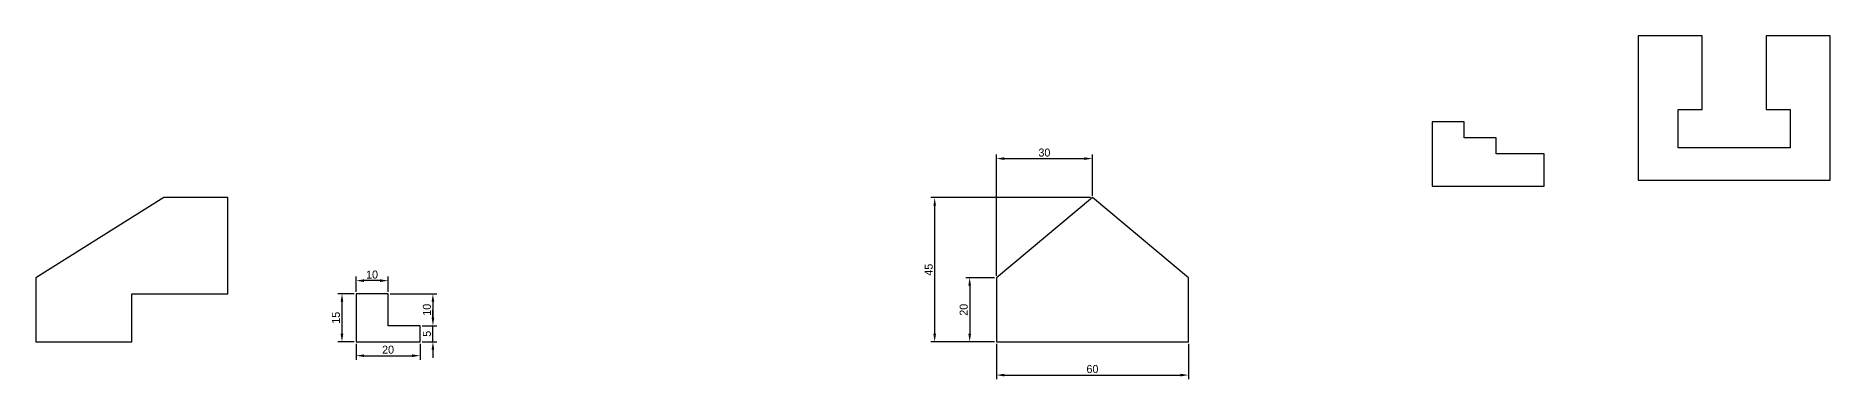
# Model space of a CAD drawing. Header units: millimetres. Extents: x 0 to 1186, y -12 to 97.
# Drawn here: x 0 to 560, y -12 to 96 of the extents above; entities that cross this region are included whole.
import ezdxf

# ---------------------------------------------------------------- set-up
doc = ezdxf.new("R2010")
doc.units = ezdxf.units.MM
doc.dimstyles.new('ISO-25', dxfattribs={"dimtxt": 2.5, "dimasz": 2.5, "dimexe": 1.25, "dimexo": 0.625, "dimtad": 1, "dimtxsty": 'Standard', "dimcen": 2.5, "dimadec": 0, "dimazin": 0, "dimtfac": 1, "dimtmove": 0, "dimatfit": 3, "dimfxl": 1, "dimarcsym": 0})

# ---------------------------------------------------------------- blocks, each defined once
blk = doc.blocks.new('*D2')
at = {"color": 0, "lineweight": -2, "transparency": 16777216}
for p, q in [((100, -0.62), (100, -5.59)), ((102.5, -4.34), (117.5, -4.34)), ((120, -0.62), (120, -5.59))]:
    blk.add_line(p, q, dxfattribs=at)
at = {"color": 0, "transparency": 16777216}
for points in [[(102.5, -3.93), (102.5, -4.76), (100, -4.34)], [(117.5, -3.93), (117.5, -4.76), (120, -4.34)]]:
    blk.add_solid(points, dxfattribs=at)
at = {"layer": 'Defpoints', "color": 0, "transparency": 16777216}
for p in [(100, 0), (120, 0), (120, -4.34)]:
    blk.add_point(p, dxfattribs=at)
at = {"color": 0, "transparency": 16777216, "insert": (110, -2.47), "char_height": 2.5, "attachment_point": 5}
blk.add_mtext('20', dxfattribs=at)
blk = doc.blocks.new('*D3')
at = {"color": 0, "lineweight": -2, "transparency": 16777216}
for p, q in [((99.38, 15), (94.36, 15)), ((95.61, 12.5), (95.61, 2.5)), ((99.38, 0), (94.36, 0))]:
    blk.add_line(p, q, dxfattribs=at)
at = {"color": 0, "transparency": 16777216}
for points in [[(95.19, 12.5), (96.02, 12.5), (95.61, 15)], [(95.19, 2.5), (96.02, 2.5), (95.61, 0)]]:
    blk.add_solid(points, dxfattribs=at)
at = {"layer": 'Defpoints', "color": 0, "transparency": 16777216}
for p in [(100, 15), (100, 0), (95.61, 0)]:
    blk.add_point(p, dxfattribs=at)
at = {"color": 0, "transparency": 16777216, "insert": (93.73, 7.5), "char_height": 2.5, "attachment_point": 5, "rotation": 90}
blk.add_mtext('15', dxfattribs=at)
blk = doc.blocks.new('*D4')
at = {"color": 0, "lineweight": -2, "transparency": 16777216}
for p, q in [((124.01, 7.5), (124.01, 10)), ((120.63, 5), (125.26, 5)), ((120.63, 0), (125.26, 0)), ((124.01, 0), (124.01, 5)), ((124.01, -2.5), (124.01, -5))]:
    blk.add_line(p, q, dxfattribs=at)
at = {"color": 0, "transparency": 16777216}
for points in [[(123.6, 7.5), (124.43, 7.5), (124.01, 5)], [(123.6, -2.5), (124.43, -2.5), (124.01, 0)]]:
    blk.add_solid(points, dxfattribs=at)
at = {"layer": 'Defpoints', "color": 0, "transparency": 16777216}
for p in [(120, 5), (120, 0), (124.01, 5)]:
    blk.add_point(p, dxfattribs=at)
at = {"color": 0, "transparency": 16777216, "insert": (122.14, 2.5), "char_height": 2.5, "attachment_point": 5, "rotation": 90}
blk.add_mtext('5', dxfattribs=at)
blk = doc.blocks.new('*D5')
at = {"color": 0, "lineweight": -2, "transparency": 16777216}
for p, q in [((100, 15.62), (100, 20.34)), ((107.5, 19.09), (102.5, 19.09)), ((110, 15.62), (110, 20.34))]:
    blk.add_line(p, q, dxfattribs=at)
at = {"color": 0, "transparency": 16777216}
for points in [[(102.5, 19.51), (102.5, 18.67), (100, 19.09)], [(107.5, 19.51), (107.5, 18.67), (110, 19.09)]]:
    blk.add_solid(points, dxfattribs=at)
at = {"layer": 'Defpoints', "color": 0, "transparency": 16777216}
for p in [(100, 19.09), (100, 15), (110, 15)]:
    blk.add_point(p, dxfattribs=at)
at = {"color": 0, "transparency": 16777216, "insert": (105, 20.97), "char_height": 2.5, "attachment_point": 5}
blk.add_mtext('10', dxfattribs=at)
blk = doc.blocks.new('*D6')
at = {"color": 0, "lineweight": -2, "transparency": 16777216}
for p, q in [((110.63, 15), (125.26, 15)), ((124.01, 12.5), (124.01, 7.5)), ((120.63, 5), (125.26, 5))]:
    blk.add_line(p, q, dxfattribs=at)
at = {"color": 0, "transparency": 16777216}
for points in [[(123.6, 12.5), (124.43, 12.5), (124.01, 15)], [(123.6, 7.5), (124.43, 7.5), (124.01, 5)]]:
    blk.add_solid(points, dxfattribs=at)
at = {"layer": 'Defpoints', "color": 0, "transparency": 16777216}
for p in [(110, 15), (120, 5), (124.01, 5)]:
    blk.add_point(p, dxfattribs=at)
at = {"color": 0, "transparency": 16777216, "insert": (122.14, 10), "char_height": 2.5, "attachment_point": 5, "rotation": 90}
blk.add_mtext('10', dxfattribs=at)
blk = doc.blocks.new('*D7')
at = {"color": 0, "lineweight": -2, "transparency": 16777216}
for p, q in [((300, -0.62), (300, -11.65)), ((360, -0.62), (360, -11.65)), ((302.5, -10.4), (357.5, -10.4))]:
    blk.add_line(p, q, dxfattribs=at)
at = {"color": 0, "transparency": 16777216}
for points in [[(302.5, -9.99), (302.5, -10.82), (300, -10.4)], [(357.5, -9.99), (357.5, -10.82), (360, -10.4)]]:
    blk.add_solid(points, dxfattribs=at)
at = {"layer": 'Defpoints', "color": 0, "transparency": 16777216}
for p in [(300, 0), (360, 0), (360, -10.4)]:
    blk.add_point(p, dxfattribs=at)
at = {"color": 0, "transparency": 16777216, "insert": (330, -8.53), "char_height": 2.5, "attachment_point": 5}
blk.add_mtext('60', dxfattribs=at)
blk = doc.blocks.new('*D8')
at = {"color": 0, "lineweight": -2, "transparency": 16777216}
for p, q in [((299.38, 20), (290.41, 20)), ((291.66, 17.5), (291.66, 2.5)), ((299.38, 0), (290.41, 0))]:
    blk.add_line(p, q, dxfattribs=at)
at = {"color": 0, "transparency": 16777216}
for points in [[(291.24, 17.5), (292.08, 17.5), (291.66, 20)], [(291.24, 2.5), (292.08, 2.5), (291.66, 0)]]:
    blk.add_solid(points, dxfattribs=at)
at = {"layer": 'Defpoints', "color": 0, "transparency": 16777216}
for p in [(300, 20), (300, 0), (291.66, 0)]:
    blk.add_point(p, dxfattribs=at)
at = {"color": 0, "transparency": 16777216, "insert": (289.79, 10), "char_height": 2.5, "attachment_point": 5, "rotation": 90}
blk.add_mtext('20', dxfattribs=at)
blk = doc.blocks.new('*D9')
at = {"color": 0, "lineweight": -2, "transparency": 16777216}
for p, q in [((329.38, 45), (279.48, 45)), ((280.73, 2.5), (280.73, 42.5)), ((299.38, 0), (279.48, 0))]:
    blk.add_line(p, q, dxfattribs=at)
at = {"color": 0, "transparency": 16777216}
for points in [[(280.32, 42.5), (281.15, 42.5), (280.73, 45)], [(280.32, 2.5), (281.15, 2.5), (280.73, 0)]]:
    blk.add_solid(points, dxfattribs=at)
at = {"layer": 'Defpoints', "color": 0, "transparency": 16777216}
for p in [(280.73, 45), (330, 45), (300, 0)]:
    blk.add_point(p, dxfattribs=at)
at = {"color": 0, "transparency": 16777216, "insert": (278.86, 22.5), "char_height": 2.5, "attachment_point": 5, "rotation": 90}
blk.add_mtext('45', dxfattribs=at)
blk = doc.blocks.new('*D10')
at = {"color": 0, "lineweight": -2, "transparency": 16777216}
for p, q in [((300, 20.62), (300, 58.44)), ((302.5, 57.19), (327.5, 57.19)), ((330, 45.62), (330, 58.44))]:
    blk.add_line(p, q, dxfattribs=at)
at = {"color": 0, "transparency": 16777216}
for points in [[(302.5, 57.61), (302.5, 56.78), (300, 57.19)], [(327.5, 57.61), (327.5, 56.78), (330, 57.19)]]:
    blk.add_solid(points, dxfattribs=at)
at = {"layer": 'Defpoints', "color": 0, "transparency": 16777216}
for p in [(330, 57.19), (330, 45), (300, 20)]:
    blk.add_point(p, dxfattribs=at)
at = {"color": 0, "transparency": 16777216, "insert": (315, 59.07), "char_height": 2.5, "attachment_point": 5}
blk.add_mtext('30', dxfattribs=at)

msp = doc.modelspace()

# ---------------------------------------------------------------- linework, layer by layer
for p, q in [((520.408, 95.512), (500.408, 95.512)), ((500.408, 95.512), (500.408, 50.512)), ((520.408, 72.512), (520.408, 95.512)), ((560.408, 95.512), (540.408, 95.512)), ((540.408, 95.512), (540.408, 72.512)), ((560.408, 50.512), (560.408, 95.512)), ((446.135, 68.642), (436.135, 68.642)), ((436.135, 68.642), (436.135, 48.642)), ((446.135, 63.642), (446.135, 68.642)), ((512.908, 60.512), (512.908, 72.512)), ((512.908, 72.512), (520.408, 72.512)), ((540.408, 72.512), (547.908, 72.512)), ((547.908, 72.512), (547.908, 60.512)), ((456.135, 63.642), (446.135, 63.642)), ((456.135, 58.642), (456.135, 63.642)), ((471.135, 58.642), (456.135, 58.642)), ((471.135, 48.642), (471.135, 58.642)), ((547.908, 60.512), (512.908, 60.512)), ((500.408, 50.512), (560.408, 50.512)), ((40, 45), (0, 20)), ((60, 45), (40, 45)), ((60, 15), (60, 45)), ((330, 45), (300, 20)), ((360, 20), (330, 45)), ((436.135, 48.642), (471.135, 48.642)), ((0, 20), (0, 0)), ((300, 20), (300, 0)), ((360, 0), (360, 20)), ((30, 0), (30, 15)), ((30, 15), (60, 15)), ((110, 15), (100, 15)), ((100, 15), (100, 0)), ((110, 5), (110, 15)), ((0, 0), (30, 0)), ((100, 0), (120, 0)), ((120, 5), (110, 5)), ((120, 0), (120, 5)), ((300, 0), (360, 0))]:
    msp.add_line(p, q)

# ---------------------------------------------------------------- dimensions: what is measured, and where the dimension line sits
for base, p1, p2, picture, middle in [((330, 57.193), (300, 20), (330, 45), '*D10', (315, 59.068)), ((100, 19.091), (110, 15), (100, 15), '*D5', (105, 20.966)), ((120, -4.343), (100, 0), (120, 0), '*D2', (110, -2.468)), ((360, -10.405), (300, 0), (360, 0), '*D7', (330, -8.53))]:
    dim = msp.add_linear_dim(base=base, p1=p1, p2=p2, dimstyle='ISO-25')
    dim.commit()
    dim.dimension.update_dxf_attribs({"geometry": picture, "text_midpoint": middle})
for base, p1, p2, angle, picture, middle in [((280.734, 45), (300, 0), (330, 45), 90, '*D9', (278.859, 22.5)), ((291.661, 0), (300, 20), (300, 0), 90, '*D8', (289.786, 10)), ((95.607, 0), (100, 15), (100, 0), 90, '*D3', (93.732, 7.5)), ((124.013, 5), (110, 15), (120, 5), 270, '*D6', (122.138, 10)), ((124.013, 5), (120, 0), (120, 5), 90, '*D4', (122.138, 2.5))]:
    dim = msp.add_linear_dim(base=base, p1=p1, p2=p2, angle=angle, dimstyle='ISO-25')
    dim.commit()
    dim.dimension.update_dxf_attribs({"geometry": picture, "text_midpoint": middle})

doc.saveas('drawing.dxf')
